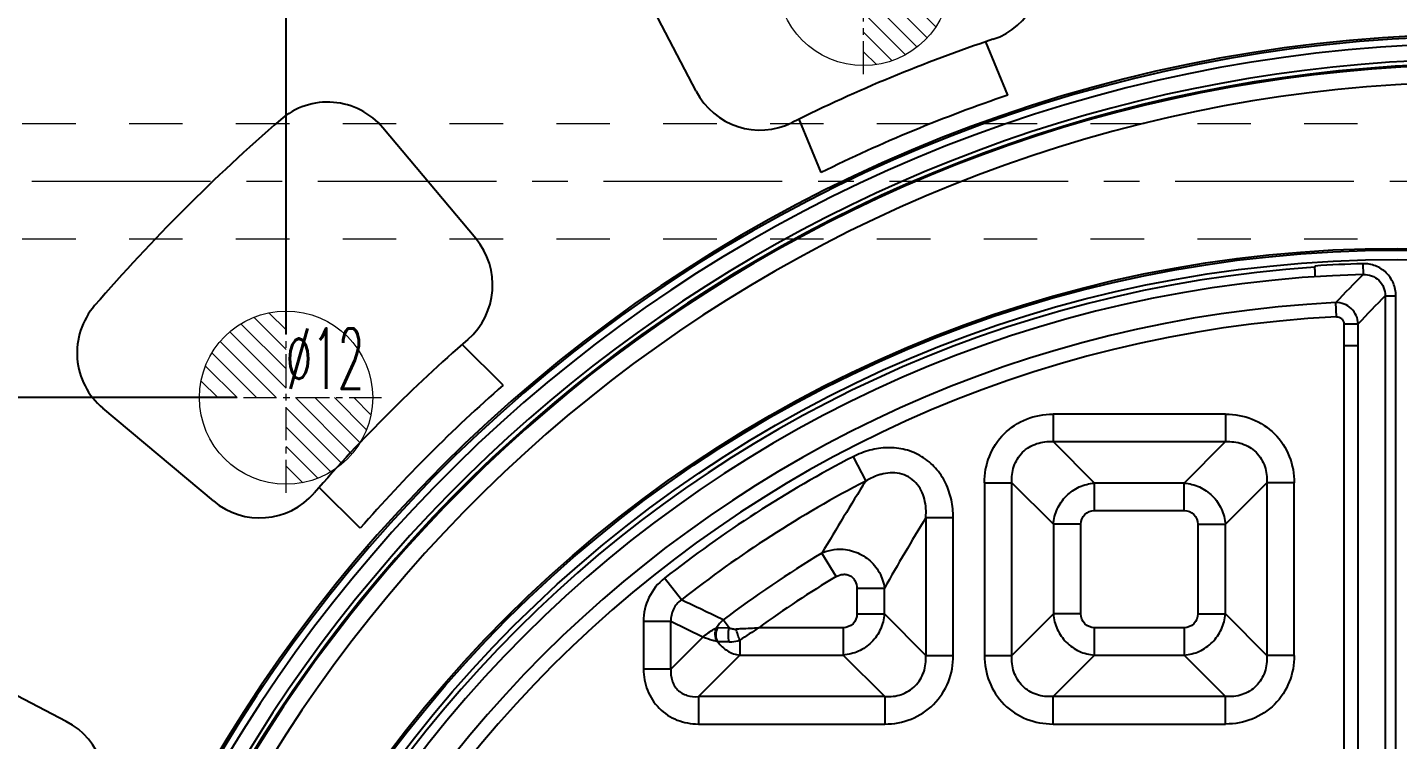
# Model space of a CAD drawing. Header units: millimetres. Extents: x 2750 to 4049, y 1371 to 1831.
# Drawn here: x 3015.3 to 3110.2, y 1673.7 to 1723 of the extents above; entities that cross this region are included whole.
import ezdxf
from ezdxf.enums import TextEntityAlignment as Align

# ---------------------------------------------------------------- set-up
doc = ezdxf.new("R2010")
doc.units = ezdxf.units.MM
doc.linetypes.add('CENTER', pattern=[0.6, 0.375, -0.075, 0.075, -0.075])
doc.linetypes.add('HIDDEN', pattern=[0.2, 0.1, -0.1])
doc.layers.add('11', color=7, linetype='Continuous')
doc.layers.add('cool', color=153, linetype='HIDDEN', lineweight=9)
doc.layers.add('epin', color=13, linetype='Continuous', lineweight=9)
doc.styles.get("Standard").update_dxf_attribs({"font": 'arial.ttf'})
doc.styles.add('TXT05', font='txt.shx', dxfattribs={"width": 0.5, "bigfont": 'gbcbig.shx'})
doc.dimstyles.get("Standard").update_dxf_attribs({"dimtxt": 0.18, "dimasz": 0.18, "dimexe": 0.18, "dimexo": 0.0625, "dimgap": 0.09, "dimtad": 0, "dimtih": 1, "dimtoh": 1, "dimzin": 0, "dimdsep": 46, "dimtxsty": 'Standard', "dimcen": 0.09, "dimadec": 0, "dimazin": 0, "dimtfac": 1, "dimtofl": 0, "dimtmove": 0, "dimatfit": 3, "dimfxl": 0, "dimtolj": 1, "dimtzin": 0, "dimarcsym": 0})

# ---------------------------------------------------------------- blocks, each defined once
blk = doc.blocks.new('*D64')
at = {"color": 4, "lineweight": -2, "transparency": 16777216}
blk.add_line((3029.769, 1697.342), (2946.725, 1697.342), dxfattribs=at)
at = {"layer": 'Defpoints', "color": 0, "transparency": 16777216}
for p in [(2946.725, 1697.342), (3029.769, 1697.342), (3116.195, 1615.342)]:
    blk.add_point(p, dxfattribs=at)
at = {"color": 6, "transparency": 16777216, "insert": (2938.294, 1697.342), "char_height": 5, "attachment_point": 5}
blk.add_mtext('\\A1;82.00', dxfattribs=at)
blk = doc.blocks.new('*D65')
at = {"color": 4, "lineweight": -2, "transparency": 16777216}
blk.add_line((3006.228, 1712.343), (2946.725, 1712.343), dxfattribs=at)
at = {"layer": 'Defpoints', "color": 0, "transparency": 16777216}
for p in [(2946.725, 1712.343), (3006.228, 1712.343), (3116.195, 1615.342)]:
    blk.add_point(p, dxfattribs=at)
at = {"color": 6, "transparency": 16777216, "insert": (2938.297, 1712.343), "char_height": 5, "attachment_point": 5}
blk.add_mtext('\\A1;97.00', dxfattribs=at)
blk = doc.blocks.new('*D66')
at = {"color": 4, "lineweight": -2, "transparency": 16777216}
blk.add_line((3068.769, 1726.342), (2946.725, 1726.342), dxfattribs=at)
at = {"layer": 'Defpoints', "color": 0, "transparency": 16777216}
for p in [(2946.725, 1726.342), (3068.769, 1726.342), (3116.195, 1615.342)]:
    blk.add_point(p, dxfattribs=at)
at = {"color": 6, "transparency": 16777216, "insert": (2936.59, 1726.342), "char_height": 5, "attachment_point": 5}
blk.add_mtext('\\A1;111.00', dxfattribs=at)
blk = doc.blocks.new('*D67')
at = {"color": 4, "lineweight": -2, "transparency": 16777216}
blk.add_line((3111.795, 1732.342), (2946.725, 1732.342), dxfattribs=at)
at = {"layer": 'Defpoints', "color": 0, "transparency": 16777216}
for p in [(2946.725, 1732.342), (3111.795, 1732.342), (3116.195, 1615.342)]:
    blk.add_point(p, dxfattribs=at)
at = {"color": 6, "transparency": 16777216, "insert": (2936.59, 1732.342), "char_height": 5, "attachment_point": 5}
blk.add_mtext('\\A1;117.00', dxfattribs=at)
blk = doc.blocks.new('*D74')
at = {"color": 4, "lineweight": -2, "transparency": 16777216}
for p, q in [((3073.169, 1772.171), (3073.169, 1782.171)), ((3073.199, 1762.171), (3073.169, 1772.171)), ((3073.199, 1730.7), (3073.199, 1762.171))]:
    blk.add_line(p, q, dxfattribs=at)
at = {"layer": 'Defpoints', "color": 0, "transparency": 16777216}
for p in [(3073.169, 1782.171), (3073.199, 1730.7), (3116.195, 1615.342)]:
    blk.add_point(p, dxfattribs=at)
at = {"color": 6, "transparency": 16777216, "insert": (3073.169, 1790.699), "char_height": 5, "attachment_point": 5, "rotation": 90}
blk.add_mtext('\\A1;43.00', dxfattribs=at)
blk = doc.blocks.new('*D75')
at = {"color": 4, "lineweight": -2, "transparency": 16777216}
for p, q in [((3034.169, 1772.171), (3034.169, 1782.171)), ((3033.199, 1762.171), (3034.169, 1772.171)), ((3033.199, 1701.742), (3033.199, 1762.171))]:
    blk.add_line(p, q, dxfattribs=at)
at = {"layer": 'Defpoints', "color": 0, "transparency": 16777216}
for p in [(3034.169, 1782.171), (3033.199, 1701.742), (3116.195, 1615.342)]:
    blk.add_point(p, dxfattribs=at)
at = {"color": 6, "transparency": 16777216, "insert": (3034.169, 1790.602), "char_height": 5, "attachment_point": 5, "rotation": 90}
blk.add_mtext('\\A1;83.00', dxfattribs=at)
blk = doc.blocks.new('*D76')
at = {"color": 4, "lineweight": -2, "transparency": 16777216}
for p, q in [((3012.169, 1772.171), (3012.169, 1782.171)), ((3011.199, 1762.171), (3012.169, 1772.171)), ((3011.199, 1667.742), (3011.199, 1762.171))]:
    blk.add_line(p, q, dxfattribs=at)
at = {"layer": 'Defpoints', "color": 0, "transparency": 16777216}
for p in [(3012.169, 1782.171), (3011.199, 1667.742), (3116.195, 1615.342)]:
    blk.add_point(p, dxfattribs=at)
at = {"color": 6, "transparency": 16777216, "insert": (3012.169, 1792.306), "char_height": 5, "attachment_point": 5, "rotation": 90}
blk.add_mtext('\\A1;105.00', dxfattribs=at)
blk = doc.blocks.new('*D81')
at = {"color": 4, "lineweight": -2, "transparency": 16777216}
for p, q in [((2998.896, 1770.309), (2998.896, 1780.309)), ((2993.195, 1760.309), (2998.896, 1770.309)), ((2993.195, 1624.342), (2993.195, 1760.309))]:
    blk.add_line(p, q, dxfattribs=at)
at = {"layer": 'Defpoints', "color": 0, "transparency": 16777216}
for p in [(2998.896, 1780.309), (2993.195, 1624.342), (3116.195, 1615.342)]:
    blk.add_point(p, dxfattribs=at)
at = {"color": 6, "transparency": 16777216, "insert": (2998.896, 1790.444), "char_height": 5, "attachment_point": 5, "rotation": 90}
blk.add_mtext('\\A1;123.00', dxfattribs=at)
blk = doc.blocks.new('4')
at = {"layer": '11', "color": 3, "linetype": 'Continuous'}
for p, q in [((-12.852, 216.652), (-13.724, 226.616)), ((12.852, 216.656), (13.724, 226.619)), ((-7, 208.127), (-7, 212.136)), ((7, 208.13), (7, 212.139))]:
    blk.add_line(p, q, dxfattribs=at)
for centre, radius, start, end in [((-8.743, 227.051), 5, 94.10934, 185), ((0.026, 105), 127.366, 85.91485, 94.10934), ((8.743, 227.055), 5, 355, 85.91485), ((-7.871, 217.088), 5, 185, 274.03007), ((7.871, 217.092), 5, 265.99628, 355), ((0.026, 105), 107.366, 85.99628, 94.03007), ((0.026, 105), 103.366, 86.13132, 93.8975)]:
    blk.add_arc(centre, radius, start, end, dxfattribs=at)
blk = doc.blocks.new('epin_ejp_12')
at = {"layer": 'epin'}
h = blk.add_hatch(dxfattribs=at)
h.set_pattern_fill('_ANSI31', color=123, scale=0.3, angle=90)
h.set_pattern_definition([(135, (-3020.1993, -1559.3419), (-0.6735192, -0.6735192), [])])
h.paths.add_polyline_path([(0, 6, 0.414214), (-6, 0), (0, 0)])
h.paths.add_polyline_path([(6, 0), (0, 0), (0, -6, 0.414214)])
at = {"layer": 'epin', "color": 1, "linetype": 'CENTER', "ltscale": 6.096}
for p, q in [((0, -6.6), (0, 6.6)), ((-6.6, 0), (6.6, 0))]:
    blk.add_line(p, q, dxfattribs=at)
at = {"layer": 'epin'}
blk.add_circle((0, 0), 6, dxfattribs=at)
at = {"layer": 'epin', "color": 6, "style": 'TXT05', "width": 0.5}
blk.add_text('%%c12', height=4.2, dxfattribs=at).set_placement((2.69, 2.7), align=Align.MIDDLE)

msp = doc.modelspace()

# ---------------------------------------------------------------- linework, layer by layer
at = {"layer": '11', "color": 7, "linetype": 'Continuous'}
for p, q in [((3107.789, 1706.618), (3107.809, 1705.876)), ((3104.468, 1706.461), (3104.468, 1706.376)), ((3105.955, 1702.94), (3105.904, 1703.929)), ((3109.328, 1704.399), (3109.328, 1625.165)), ((3109.328, 1704.399), (3110.07, 1704.399)), ((3110.07, 1625.165), (3110.07, 1704.399)), ((3106.468, 1702.453), (3106.468, 1627.034)), ((3106.468, 1702.453), (3107.457, 1702.453)), ((3107.457, 1627.03), (3107.457, 1702.453)), ((3106.468, 1700.965), (3107.457, 1700.965)), ((3086.323, 1696.196), (3086.323, 1694.296)), ((3098.281, 1696.196), (3086.323, 1696.196)), ((3098.281, 1696.196), (3098.281, 1694.296)), ((3086.323, 1694.296), (3089.196, 1691.423)), ((3086.323, 1694.296), (3098.281, 1694.296)), ((3095.408, 1691.423), (3098.281, 1694.296)), ((3072.481, 1693.252), (3073.354, 1691.564)), ((3081.572, 1691.445), (3081.572, 1679.488)), ((3081.572, 1691.445), (3083.473, 1691.445)), ((3083.473, 1679.488), (3083.473, 1691.445)), ((3086.346, 1688.572), (3083.473, 1691.445)), ((3089.196, 1689.522), (3089.196, 1691.423)), ((3095.408, 1691.423), (3089.196, 1691.423)), ((3095.408, 1689.522), (3095.408, 1691.423)), ((3101.132, 1691.445), (3098.259, 1688.572)), ((3101.132, 1691.445), (3101.132, 1679.488)), ((3103.032, 1691.445), (3101.132, 1691.445)), ((3103.032, 1679.488), (3103.032, 1691.445)), ((3089.196, 1689.522), (3095.408, 1689.522)), ((3077.514, 1689.032), (3077.514, 1679.488)), ((3077.514, 1689.032), (3079.415, 1689.032)), ((3079.415, 1679.488), (3079.415, 1689.032)), ((3086.346, 1688.572), (3086.346, 1682.361)), ((3088.246, 1688.572), (3086.346, 1688.572)), ((3088.246, 1682.361), (3088.246, 1688.572)), ((3096.358, 1688.572), (3096.358, 1682.361)), ((3096.358, 1688.572), (3098.259, 1688.572)), ((3098.259, 1682.361), (3098.259, 1688.572)), ((3071.3, 1684.951), (3070.32, 1686.58)), ((3060.58, 1683.336), (3059.404, 1684.83)), ((3072.741, 1684.137), (3072.741, 1682.361)), ((3072.741, 1684.137), (3074.641, 1684.137)), ((3074.641, 1682.361), (3074.641, 1684.137)), ((3057.955, 1681.843), (3057.955, 1678.537)), ((3059.855, 1681.843), (3057.955, 1681.843)), ((3059.855, 1678.537), (3059.855, 1681.843)), ((3062.075, 1680.757), (3059.855, 1681.843)), ((3063.888, 1681.41), (3063.48, 1681.947)), ((3072.741, 1682.361), (3074.641, 1682.361)), ((3074.641, 1682.361), (3077.514, 1679.488)), ((3083.473, 1679.488), (3086.346, 1682.361)), ((3088.246, 1682.361), (3086.346, 1682.361)), ((3096.358, 1682.361), (3098.259, 1682.361)), ((3098.259, 1682.361), (3101.132, 1679.488)), ((3063.1, 1681.411), (3063.888, 1681.41)), ((3071.79, 1681.41), (3065.947, 1681.41)), ((3071.79, 1681.41), (3071.79, 1679.51)), ((3095.408, 1681.41), (3089.196, 1681.41)), ((3089.197, 1679.51), (3089.197, 1681.41)), ((3095.408, 1681.41), (3095.408, 1679.51)), ((3059.855, 1678.537), (3062.075, 1680.757)), ((3063.888, 1680.433), (3063.099, 1680.433)), ((3064.629, 1680.543), (3064.629, 1679.51)), ((3064.629, 1679.51), (3061.756, 1676.637)), ((3064.629, 1679.51), (3071.79, 1679.51)), ((3074.663, 1676.637), (3071.79, 1679.51)), ((3077.514, 1679.488), (3079.415, 1679.488)), ((3081.572, 1679.488), (3083.473, 1679.488)), ((3089.196, 1679.51), (3086.323, 1676.637)), ((3089.196, 1679.51), (3095.408, 1679.51)), ((3098.281, 1676.637), (3095.408, 1679.51)), ((3103.032, 1679.488), (3101.132, 1679.488)), ((3059.855, 1678.537), (3057.955, 1678.537)), ((3061.756, 1676.637), (3061.756, 1674.736)), ((3074.663, 1676.637), (3061.756, 1676.637)), ((3074.663, 1676.637), (3074.663, 1674.736)), ((3086.323, 1674.736), (3086.323, 1676.637)), ((3098.281, 1676.637), (3086.323, 1676.637)), ((3098.281, 1674.736), (3098.281, 1676.637)), ((3061.756, 1674.736), (3074.663, 1674.736)), ((3086.323, 1674.736), (3098.281, 1674.736))]:
    msp.add_line(p, q, dxfattribs=at)
for radius in [87.342, 87.216, 86.564]:
    msp.add_circle((3110.191, 1620.342), radius, dxfattribs=at)
for centre, radius, start, end in [((3116.221, 1620.342), 102.032, 15.93718, 173.82065), ((3116.221, 1620.342), 102.166, 11.51801, 171.23114), ((3116.221, 1620.342), 101.53, 16.85876, 173.82581), ((3116.221, 1620.342), 100.442, 17.04696, 159.08959), ((3116.221, 1620.342), 100.141, 16.58737, 159.08959), ((3116.221, 1620.342), 100.057, 13.76735, 158.94397), ((3116.221, 1620.342), 98.859, 11.90883, 158.81116), ((3110.191, 1620.342), 86.309, 91.59517, 93.80239), ((3110.191, 1620.342), 86.224, 93.80612, 176.19392), ((3110.191, 1620.342), 85.566, 91.59517, 178.40483), ((3275.463, 1539.946), 235.882, 135.29621, 135.9578), ((3110.191, 1620.344), 83.694, 92.93581, 177.06419), ((3275.136, 1543.138), 231.295, 135.79661, 136.46512), ((3110.191, 1620.344), 82.705, 92.93581, 177.06419), ((3110.191, 1620.342), 82.085, 117.34893, 128.22237), ((3110.191, 1620.342), 80.184, 117.34891, 128.22238), ((3225.049, 1595.832), 179.377, 147.7448, 149.60868), ((3227.394, 1597.769), 175.479, 148.66252, 150.51576), ((3110.191, 1620.342), 77.311, 121.04538, 127.17051), ((3110.191, 1620.342), 75.411, 121.04547, 125.92336), ((2902.682, 1349.925), 368.91, 64.15909, 64.65859), ((3129.713, 1583.086), 117.191, 122.96436, 123.73617)]:
    msp.add_arc(centre, radius, start, end, dxfattribs=at)
for points, knots in [([(3110.07, 1704.399), (3110.07, 1704.693), (3109.954, 1705.288), (3109.445, 1706.038), (3108.681, 1706.526), (3108.083, 1706.626), (3107.789, 1706.618)], [0, 0, 0, 0, 0.24999, 0.499998, 0.750008, 1, 1, 1, 1]), ([(3104.468, 1705.732), (3104.473, 1705.757), (3104.474, 1705.833), (3104.475, 1705.973), (3104.471, 1706.162), (3104.469, 1706.302), (3104.468, 1706.376)], [0, 0, 0, 0, 0.121498, 0.348017, 0.653501, 1, 1, 1, 1]), ([(3107.809, 1705.876), (3108.006, 1705.884), (3108.406, 1705.821), (3108.923, 1705.502), (3109.257, 1704.994), (3109.331, 1704.595), (3109.328, 1704.399)], [0, 0, 0, 0, 0.249758, 0.500054, 0.750289, 1, 1, 1, 1]), ([(3107.457, 1702.453), (3107.453, 1702.65), (3107.362, 1703.045), (3107.008, 1703.536), (3106.501, 1703.863), (3106.101, 1703.935), (3105.904, 1703.929)], [0, 0, 0, 0, 0.249501, 0.500004, 0.750504, 1, 1, 1, 1]), ([(3105.955, 1702.94), (3106.021, 1702.941), (3106.154, 1702.923), (3106.327, 1702.819), (3106.44, 1702.651), (3106.465, 1702.519), (3106.468, 1702.453)], [0, 0, 0, 0, 0.250037, 0.499988, 0.749995, 1, 1, 1, 1]), ([(3081.572, 1691.445), (3081.572, 1692.066), (3081.797, 1693.322), (3082.841, 1694.927), (3084.446, 1695.971), (3085.702, 1696.196), (3086.323, 1696.196)], [0, 0, 0, 0, 0.250128, 0.500002, 0.74987, 1, 1, 1, 1]), ([(3098.281, 1696.196), (3098.902, 1696.196), (3100.158, 1695.971), (3101.763, 1694.927), (3102.807, 1693.322), (3103.032, 1692.066), (3103.032, 1691.445)], [0, 0, 0, 0, 0.250128, 0.500002, 0.74987, 1, 1, 1, 1]), ([(3083.473, 1691.445), (3083.45, 1691.825), (3083.532, 1692.605), (3084.143, 1693.626), (3085.164, 1694.237), (3085.944, 1694.319), (3086.323, 1694.296)], [0, 0, 0, 0, 0.24931, 0.500088, 0.750809, 1, 1, 1, 1]), ([(3098.281, 1694.296), (3098.661, 1694.319), (3099.248, 1694.255), (3099.949, 1693.933), (3100.559, 1693.454), (3101.072, 1692.604), (3101.155, 1691.824), (3101.132, 1691.445)], [0, 0, 0, 0, 0.248846, 0.374743, 0.500927, 0.751304, 1, 1, 1, 1]), ([(3079.415, 1689.032), (3079.403, 1689.445), (3079.328, 1690.273), (3078.927, 1691.46), (3078.224, 1692.498), (3077.262, 1693.306), (3076.104, 1693.796), (3074.858, 1693.93), (3073.621, 1693.748), (3072.849, 1693.438), (3072.481, 1693.252)], [0, 0, 0, 0, 0.125119, 0.250062, 0.375157, 0.500179, 0.625152, 0.750127, 0.875042, 1, 1, 1, 1]), ([(3074.41, 1692.031), (3074.318, 1692.006), (3073.95, 1691.891), (3073.601, 1691.717), (3073.354, 1691.564)], [0, 0, 0, 0, 0.246244, 1, 1, 1, 1]), ([(3077.514, 1689.033), (3077.548, 1689.458), (3077.51, 1690.114), (3077.212, 1690.925), (3076.84, 1691.468), (3076.321, 1691.88), (3075.501, 1692.188), (3074.824, 1692.142), (3074.409, 1692.031)], [0, 0, 0, 0, 0.24741, 0.372541, 0.498408, 0.624755, 0.751034, 1, 1, 1, 1]), ([(3086.346, 1688.572), (3086.37, 1688.934), (3086.555, 1689.658), (3087.194, 1690.575), (3088.111, 1691.213), (3088.835, 1691.399), (3089.196, 1691.423)], [0, 0, 0, 0, 0.248747, 0.500042, 0.751306, 1, 1, 1, 1]), ([(3095.408, 1691.423), (3095.77, 1691.399), (3096.494, 1691.213), (3097.411, 1690.575), (3098.049, 1689.658), (3098.235, 1688.934), (3098.259, 1688.572)], [0, 0, 0, 0, 0.248747, 0.500042, 0.751306, 1, 1, 1, 1]), ([(3088.246, 1688.572), (3088.246, 1688.816), (3088.438, 1689.33), (3088.953, 1689.522), (3089.196, 1689.522)], [0, 0, 0, 0, 0.500117, 1, 1, 1, 1]), ([(3095.408, 1689.522), (3095.651, 1689.522), (3096.166, 1689.33), (3096.358, 1688.815), (3096.358, 1688.572)], [0, 0, 0, 0, 0.500117, 1, 1, 1, 1]), ([(3070.32, 1686.58), (3070.4, 1686.617), (3070.731, 1686.751), (3071.086, 1686.823), (3071.353, 1686.84)], [0, 0, 0, 0, 0.248218, 1, 1, 1, 1]), ([(3071.353, 1686.84), (3071.742, 1686.866), (3072.542, 1686.765), (3073.593, 1686.185), (3074.356, 1685.271), (3074.599, 1684.515), (3074.641, 1684.138)], [0, 0, 0, 0, 0.250851, 0.504398, 0.755317, 1, 1, 1, 1]), ([(3059.404, 1684.83), (3058.958, 1684.478), (3058.213, 1683.563), (3057.955, 1682.411), (3057.955, 1681.843)], [0, 0, 0, 0, 0.500008, 1, 1, 1, 1]), ([(3071.3, 1684.951), (3071.449, 1685.032), (3071.699, 1685.118), (3072.043, 1685.106), (3072.287, 1685.015), (3072.489, 1684.852), (3072.677, 1684.564), (3072.734, 1684.306), (3072.741, 1684.137)], [0, 0, 0, 0, 0.249283, 0.374749, 0.50004, 0.625485, 0.750813, 1, 1, 1, 1]), ([(3060.58, 1683.336), (3060.347, 1683.171), (3059.952, 1682.719), (3059.841, 1682.129), (3059.855, 1681.843)], [0, 0, 0, 0, 0.500013, 1, 1, 1, 1]), ([(3074.641, 1682.361), (3074.617, 1681.999), (3074.432, 1681.275), (3073.793, 1680.358), (3072.876, 1679.719), (3072.152, 1679.534), (3071.79, 1679.51)], [0, 0, 0, 0, 0.248747, 0.500042, 0.751306, 1, 1, 1, 1]), ([(3072.741, 1682.361), (3072.741, 1682.117), (3072.549, 1681.602), (3072.034, 1681.41), (3071.79, 1681.41)], [0, 0, 0, 0, 0.500117, 1, 1, 1, 1]), ([(3086.346, 1682.361), (3086.37, 1681.999), (3086.557, 1681.276), (3087.196, 1680.361), (3088.111, 1679.721), (3088.835, 1679.534), (3089.196, 1679.51)], [0, 0, 0, 0, 0.24869, 0.500003, 0.751313, 1, 1, 1, 1]), ([(3089.196, 1681.41), (3088.953, 1681.41), (3088.438, 1681.602), (3088.246, 1682.117), (3088.246, 1682.361)], [0, 0, 0, 0, 0.500117, 1, 1, 1, 1]), ([(3095.408, 1679.51), (3095.769, 1679.534), (3096.493, 1679.721), (3097.408, 1680.361), (3098.048, 1681.276), (3098.234, 1681.999), (3098.259, 1682.361)], [0, 0, 0, 0, 0.248689, 0.500003, 0.751312, 1, 1, 1, 1]), ([(3096.358, 1682.361), (3096.358, 1682.117), (3096.166, 1681.602), (3095.651, 1681.41), (3095.408, 1681.41)], [0, 0, 0, 0, 0.500117, 1, 1, 1, 1]), ([(3062.075, 1680.757), (3062.136, 1680.814), (3062.43, 1681.061), (3062.758, 1681.265), (3063.023, 1681.404)], [0, 0, 0, 0, 0.219281, 1, 1, 1, 1]), ([(3063.046, 1680.451), (3062.972, 1680.597), (3062.889, 1680.925), (3062.955, 1681.257), (3063.023, 1681.404)], [0, 0, 0, 0, 0.503877, 1, 1, 1, 1]), ([(3063.099, 1680.433), (3063.026, 1680.583), (3062.951, 1680.922), (3063.027, 1681.26), (3063.099, 1681.41)], [0, 0, 0, 0, 0.5, 1, 1, 1, 1]), ([(3063.888, 1680.433), (3063.855, 1680.594), (3063.833, 1680.922), (3063.854, 1681.251), (3063.887, 1681.411)], [0, 0, 0, 0, 0.501504, 1, 1, 1, 1]), ([(3063.9, 1681.394), (3063.934, 1681.377), (3064.009, 1681.357), (3064.164, 1681.321), (3064.286, 1681.304), (3064.368, 1681.31)], [0, 0, 0, 0, 0.236842, 0.484722, 1, 1, 1, 1]), ([(3064.368, 1681.323), (3064.498, 1681.332), (3065.024, 1681.363), (3065.551, 1681.386), (3065.947, 1681.41)], [0, 0, 0, 0, 0.24639, 1, 1, 1, 1]), ([(3064.629, 1680.542), (3064.578, 1680.667), (3064.488, 1680.922), (3064.407, 1681.179), (3064.372, 1681.31)], [0, 0, 0, 0, 0.498008, 1, 1, 1, 1]), ([(3063.047, 1680.451), (3062.949, 1680.475), (3062.621, 1680.56), (3062.296, 1680.664), (3062.075, 1680.757)], [0, 0, 0, 0, 0.294614, 1, 1, 1, 1]), ([(3063.099, 1680.433), (3063.275, 1680.18), (3063.733, 1679.749), (3064.329, 1679.542), (3064.629, 1679.51)], [0, 0, 0, 0, 0.505655, 1, 1, 1, 1]), ([(3063.888, 1680.433), (3063.948, 1680.433), (3064.198, 1680.44), (3064.449, 1680.482), (3064.629, 1680.543)], [0, 0, 0, 0, 0.241707, 1, 1, 1, 1]), ([(3074.663, 1674.736), (3075.285, 1674.736), (3076.541, 1674.962), (3078.146, 1676.005), (3079.189, 1677.611), (3079.415, 1678.867), (3079.415, 1679.488)], [0, 0, 0, 0, 0.250157, 0.500035, 0.749897, 1, 1, 1, 1]), ([(3074.663, 1676.637), (3075.05, 1676.614), (3075.831, 1676.7), (3076.84, 1677.311), (3077.451, 1678.32), (3077.537, 1679.101), (3077.514, 1679.488)], [0, 0, 0, 0, 0.25377, 0.5, 0.74623, 1, 1, 1, 1]), ([(3081.572, 1679.488), (3081.583, 1678.867), (3081.794, 1677.61), (3082.844, 1676.007), (3084.447, 1674.959), (3085.703, 1674.745), (3086.323, 1674.736)], [0, 0, 0, 0, 0.250134, 0.500034, 0.749908, 1, 1, 1, 1]), ([(3086.323, 1676.637), (3085.944, 1676.614), (3085.163, 1676.696), (3084.142, 1677.307), (3083.532, 1678.328), (3083.45, 1679.108), (3083.473, 1679.488)], [0, 0, 0, 0, 0.24931, 0.500088, 0.750809, 1, 1, 1, 1]), ([(3103.032, 1679.488), (3103.032, 1678.866), (3102.807, 1677.61), (3101.763, 1676.005), (3100.158, 1674.961), (3098.902, 1674.736), (3098.281, 1674.736)], [0, 0, 0, 0, 0.250128, 0.500002, 0.74987, 1, 1, 1, 1]), ([(3101.132, 1679.488), (3101.154, 1679.108), (3101.073, 1678.327), (3100.462, 1677.306), (3099.441, 1676.696), (3098.661, 1676.614), (3098.281, 1676.637)], [0, 0, 0, 0, 0.24931, 0.500088, 0.750809, 1, 1, 1, 1]), ([(3057.955, 1678.537), (3057.964, 1678.041), (3058.133, 1677.036), (3058.972, 1675.753), (3060.255, 1674.916), (3061.259, 1674.744), (3061.756, 1674.736)], [0, 0, 0, 0, 0.250134, 0.500026, 0.7499, 1, 1, 1, 1]), ([(3059.855, 1678.537), (3059.832, 1678.275), (3059.873, 1677.746), (3060.275, 1677.057), (3060.964, 1676.655), (3061.493, 1676.614), (3061.756, 1676.637)], [0, 0, 0, 0, 0.255865, 0.5, 0.744132, 1, 1, 1, 1])]:
    msp.add_open_spline(points, degree=3, knots=knots, dxfattribs=at)
for points in [[(3063.48, 1681.947), (3063.3, 1681.795), (3063.144, 1681.61), (3063.024, 1681.407)], [(3063.024, 1681.407), (3063.049, 1681.412), (3063.074, 1681.414), (3063.1, 1681.411)], [(3063.099, 1680.433), (3063.082, 1680.44), (3063.065, 1680.446), (3063.047, 1680.451)]]:
    msp.add_open_spline(points, degree=3, dxfattribs=at)
at = {"layer": 'cool', "ltscale": 37}
for p, q in [((2970.525, 1716.343), (3261.865, 1716.343)), ((2970.525, 1708.343), (3261.865, 1708.343))]:
    msp.add_line(p, q, dxfattribs=at)
at = {"layer": 'cool', "color": 1, "linetype": 'CENTER', "ltscale": 33}
msp.add_line((2956.195, 1712.343), (3276.195, 1712.343), dxfattribs=at)

# ---------------------------------------------------------------- block references
for p, rotation in [((3156.379, 1523.325), 22.50000000000499), ((3190.449, 1546.077), 45.0000000000046), ((3213.219, 1580.136), 67.49999999999673)]:
    msp.add_blockref('4', p, dxfattribs=dict(rotation=rotation))
at = {"layer": 'epin'}
for p in [(3073.199, 1726.342), (3033.199, 1697.342)]:
    msp.add_blockref('epin_ejp_12', p, dxfattribs=at)

# ---------------------------------------------------------------- dimensions: what is measured, and where the dimension line sits
for feature_location, offset, dtype, picture, middle in [((3011.199, 1667.742), (0.97, 114.429), 1, '*D76', (3012.169, 1792.306)), ((2993.195, 1624.342), (5.702, 155.967), 1, '*D81', (2998.896, 1790.444)), ((3033.199, 1701.742), (0.97, 80.429), 1, '*D75', (3034.169, 1790.602)), ((3073.199, 1730.7), (-0.03, 51.471), 1, '*D74', (3073.169, 1790.699)), ((3111.795, 1732.342), (-165.07, 0), 0, '*D67', (2936.59, 1732.342)), ((3068.769, 1726.342), (-122.044, 0), 0, '*D66', (2936.59, 1726.342)), ((3006.228, 1712.343), (-59.503, 0), 0, '*D65', (2938.297, 1712.343)), ((3029.769, 1697.342), (-83.044, 0), 0, '*D64', (2938.294, 1697.342))]:
    dim = msp.add_ordinate_dim(feature_location=feature_location, offset=offset, dtype=dtype, origin=(3116.195, 1615.342), dimstyle='Standard', override={"dimtxt": 5, "dimasz": 5, "dimexe": 0, "dimexo": 0, "dimgap": 0, "dimtih": 0, "dimtoh": 0, "dimzin": 0, "dimcen": 0, "dimclrd": 4, "dimclre": 4, "dimclrt": 6, "dimadec": 2, "dimtp": 0, "dimtm": 0, "dimtzin": 0})
    dim.commit()
    dim.dimension.update_dxf_attribs({"geometry": picture, "text_midpoint": middle})

doc.saveas('drawing.dxf')
